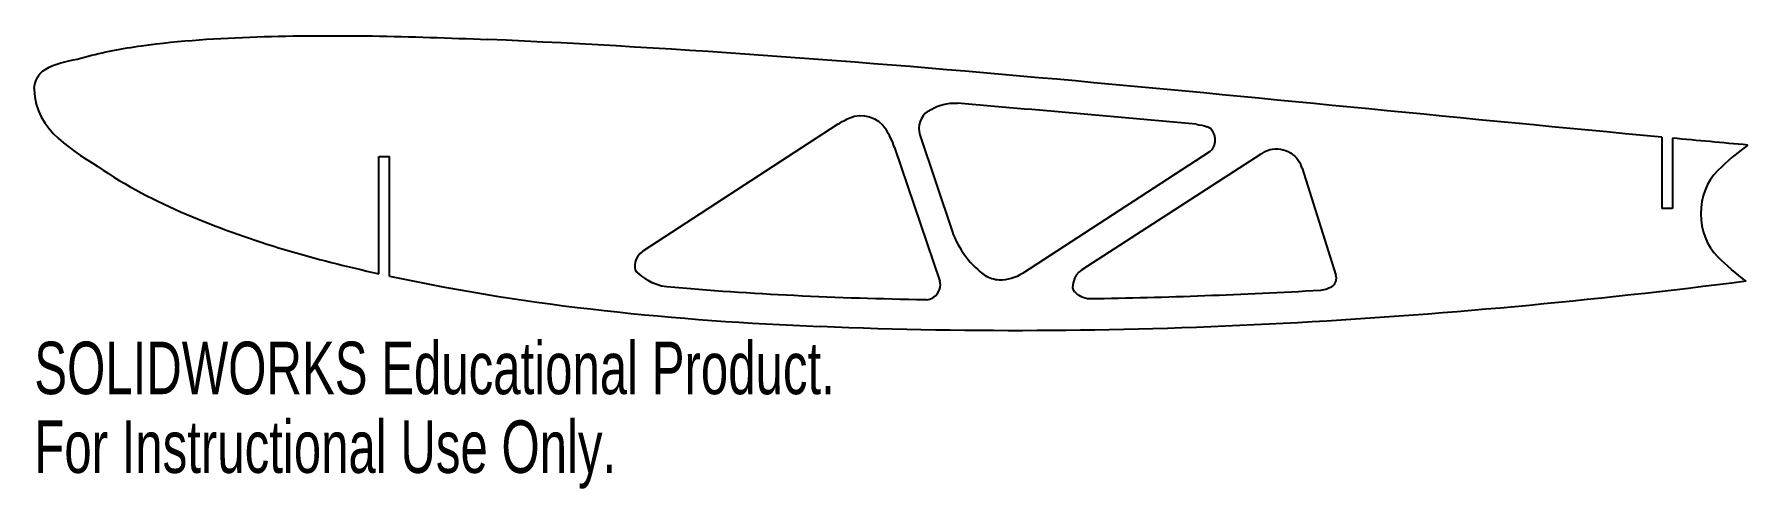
# Model space of a CAD drawing. Header units: millimetres. Extents: x 170 to 327, y -103 to -61.
import ezdxf

# ---------------------------------------------------------------- set-up
doc = ezdxf.new("R2010")
doc.units = ezdxf.units.MM
doc.styles.add('SLDTEXTSTYLE0', font='TXT', dxfattribs={"width": 0.7})

msp = doc.modelspace()

# ---------------------------------------------------------------- linework, layer by layer
at = {"color": 7, "linetype": 'Continuous', "lineweight": 25}
for p, q in [((243.67, -69.04), (225.72, -80.72)), ((251.2, -70.01), (254.18, -78.89)), ((319.49, -70.23), (319.49, -76.8)), ((320.49, -70.32), (320.49, -76.8)), ((201.4, -82.8), (201.4, -72)), ((201.4, -72), (202.4, -72)), ((202.4, -83.02), (202.4, -72)), ((248.87, -71.17), (253.05, -83.49)), ((277.88, -71.58), (260.67, -82.77)), ((282.58, -71.79), (266.11, -82.44)), ((286.39, -73.1), (289.51, -82.94)), ((320.49, -76.8), (319.49, -76.8))]:
    msp.add_line(p, q, dxfattribs=at)
for points, knots in [([(169.7, -65.76), (169.8, -63.46), (172.6, -63.36), (176.05, -62.38), (177.81, -62.07), (183.11, -61.32), (186.65, -61.12), (197.28, -60.76), (204.36, -60.94), (211.44, -61.24)], [0, 0, 0, 0, 0.125, 0.125, 0.25, 0.25, 0.5, 0.5, 1, 1, 1, 1]), ([(169.7, -65.83), (169.73, -69.67), (173.43, -71.52), (178.65, -75.01), (181.41, -76.37), (189.8, -79.89), (195.59, -81.51), (201.4, -82.8)], [0, 0, 0, 0, 0.25, 0.25, 0.5, 0.5, 1, 1, 1, 1])]:
    msp.add_open_spline(points, degree=3, knots=knots, dxfattribs=at)
for points in [[(319.49, -70.23), (283.6, -66.89), (247.48, -62.78), (211.44, -61.24)], [(169.7, -65.76), (169.7, -65.78), (169.7, -65.8), (169.7, -65.82)], [(169.7, -65.82), (169.7, -65.82), (169.7, -65.82), (169.7, -65.83)], [(251.88, -67.89), (252.02, -67.81), (252.16, -67.73), (252.3, -67.64)], [(252.3, -67.64), (252.86, -67.31), (253.77, -67.03), (254.66, -67.11)], [(276.63, -69.05), (269.31, -68.38), (261.99, -67.73), (254.66, -67.11)], [(243.67, -69.04), (244.02, -68.82), (244.38, -68.62), (244.75, -68.45)], [(244.75, -68.45), (245.89, -67.93), (247.4, -68.39), (248.07, -69.47)], [(251.88, -67.89), (251.32, -68.23), (250.94, -69.23), (251.2, -70.01)], [(276.63, -69.05), (276.99, -69.09), (277.34, -69.17), (277.66, -69.28)], [(277.88, -71.58), (278.7, -71.05), (278.52, -69.6), (277.66, -69.28)], [(248.87, -71.17), (248.67, -70.59), (248.4, -70.01), (248.07, -69.47)], [(282.97, -71.56), (284.14, -70.93), (285.78, -71.54), (286.27, -72.77)], [(327.41, -70.96), (325.1, -70.75), (322.8, -70.54), (320.49, -70.32)], [(327.41, -70.96), (326.44, -71.68), (325.51, -72.47), (324.66, -73.29)], [(282.97, -71.56), (282.84, -71.63), (282.71, -71.71), (282.58, -71.79)], [(286.39, -73.1), (286.35, -72.99), (286.31, -72.88), (286.27, -72.77)], [(324.66, -73.29), (322.56, -75.31), (322.56, -79.24), (324.66, -81.26)], [(254.18, -78.89), (254.73, -80.53), (255.95, -82.09), (257.26, -82.99)], [(225.72, -80.72), (224.95, -81.22), (224.82, -82.34), (225.1, -82.59)], [(327.28, -83.5), (326.35, -82.8), (325.48, -82.05), (324.66, -81.26)], [(202.4, -83.02), (215.48, -85.85), (228.75, -87.1), (242.02, -87.67)], [(225.1, -82.59), (225.15, -82.62), (225.19, -82.66), (225.23, -82.7)], [(227.92, -84.02), (226.58, -83.9), (225.6, -83.02), (225.23, -82.7)], [(327.28, -83.5), (298.91, -87.1), (270.41, -88.88), (242.02, -87.67)], [(251.83, -85.21), (252.65, -85.18), (253.3, -84.25), (253.05, -83.49)], [(258.5, -83.39), (258.05, -83.37), (257.62, -83.23), (257.26, -82.99)], [(260.67, -82.77), (260.02, -83.19), (259.22, -83.41), (258.5, -83.39)], [(266.11, -82.44), (265.27, -82.98), (265.14, -84.2), (265.38, -84.41)], [(289.25, -83.89), (289.5, -83.68), (289.62, -83.29), (289.51, -82.94)], [(239.65, -84.82), (235.74, -84.63), (231.82, -84.37), (227.92, -84.02)], [(251.66, -85.21), (247.65, -85.14), (243.64, -85.02), (239.65, -84.82)], [(265.59, -84.59), (265.52, -84.53), (265.45, -84.47), (265.38, -84.41)], [(266.87, -85.13), (266.22, -85.14), (265.73, -84.71), (265.59, -84.59)], [(288.08, -84.35), (280.94, -84.75), (273.89, -85.02), (266.87, -85.13)], [(289.25, -83.89), (288.95, -84.14), (288.52, -84.32), (288.08, -84.35)], [(251.83, -85.21), (251.78, -85.21), (251.72, -85.21), (251.66, -85.21)]]:
    msp.add_open_spline(points, degree=3, dxfattribs=at)

# ---------------------------------------------------------------- texts
at = {"color": 7, "linetype": 'Continuous', "char_height": 4.8336, "attachment_point": 1, "style": 'SLDTEXTSTYLE0'}
for s, insert in [('SOLIDWORKS Educational Product.', (169.7, -89.06)), ('For Instructional Use Only.', (169.7, -96.31))]:
    msp.add_mtext(s, dxfattribs=dict(at, insert=insert))

doc.saveas('drawing.dxf')
